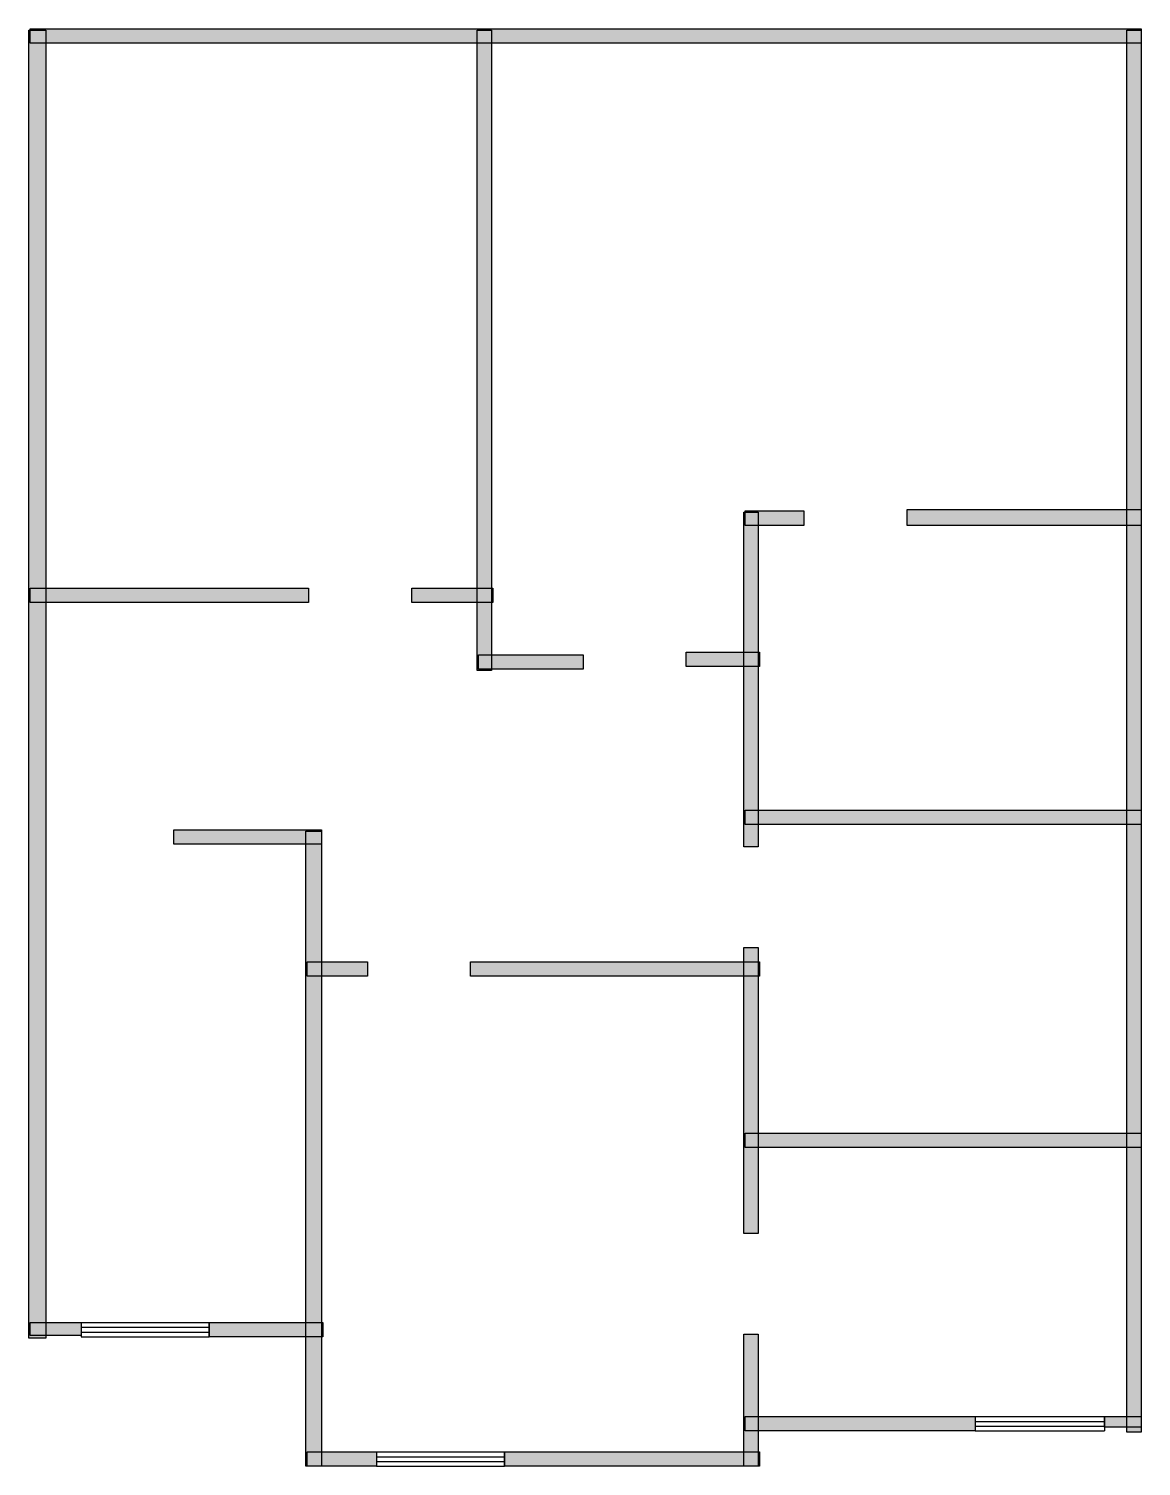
# Model space of a CAD drawing. Header units: millimetres. Extents: x 18 to 7506, y 0 to 9680.
import ezdxf

# ---------------------------------------------------------------- set-up
doc = ezdxf.new("R2010")
doc.units = ezdxf.units.MM
doc.layers.add('WALL', color=7, linetype='Continuous')
doc.layers.add('WINDOW', color=5, linetype='Continuous')

msp = doc.modelspace()

# ---------------------------------------------------------------- hatches: boundary and pattern name
at = {"layer": 'WALL'}
h = msp.add_hatch(color=256, dxfattribs=at)
h.dxf.hatch_style = 1
h.paths.add_polyline_path([(26.4, 9680), (7506.4, 9680), (7506.4, 9583.2), (26.4, 9583.2)])
h = msp.add_hatch(color=256, dxfattribs=at)
h.dxf.hatch_style = 1
h.paths.add_polyline_path([(17.6, 9671.2), (132, 9671.2), (132, 862.4), (17.6, 862.4)])
h = msp.add_hatch(color=256, dxfattribs=at)
h.dxf.hatch_style = 1
h.paths.add_polyline_path([(3036, 9671.2), (3132.8, 9671.2), (3132.8, 5359.2), (3036, 5359.2)])
h = msp.add_hatch(color=256, dxfattribs=at)
h.dxf.hatch_style = 1
h.paths.add_polyline_path([(7409.6, 9671.2), (7506.4, 9671.2), (7506.4, 228.8), (7409.6, 228.8)])
h = msp.add_hatch(color=256, dxfattribs=at)
h.dxf.hatch_style = 1
h.paths.add_polyline_path([(4831.2, 6424), (4928, 6424), (4928, 4171.2), (4831.2, 4171.2)])
h = msp.add_hatch(color=256, dxfattribs=at)
h.dxf.hatch_style = 1
h.paths.add_polyline_path([(4840, 6432.8), (5236, 6432.8), (5236, 6336), (4840, 6336)])
h = msp.add_hatch(color=256, dxfattribs=at)
h.dxf.hatch_style = 1
h.paths.add_polyline_path([(5931.2, 6441.6), (7506.4, 6441.6), (7506.4, 6336), (5931.2, 6336)])
h = msp.add_hatch(color=256, dxfattribs=at)
h.dxf.hatch_style = 1
h.paths.add_polyline_path([(26.4, 5913.6), (1900.8, 5913.6), (1900.8, 5816.8), (26.4, 5816.8)])
h = msp.add_hatch(color=256, dxfattribs=at)
h.dxf.hatch_style = 1
h.paths.add_polyline_path([(2596, 5913.6), (3141.6, 5913.6), (3141.6, 5816.8), (2596, 5816.8)])
h = msp.add_hatch(color=256, dxfattribs=at)
h.dxf.hatch_style = 1
h.paths.add_polyline_path([(3044.8, 5464.8), (3748.8, 5464.8), (3748.8, 5368), (3044.8, 5368)])
h = msp.add_hatch(color=256, dxfattribs=at)
h.dxf.hatch_style = 1
h.paths.add_polyline_path([(4444, 5482.4), (4936.8, 5482.4), (4936.8, 5385.6), (4444, 5385.6)])
h = msp.add_hatch(color=256, dxfattribs=at)
h.dxf.hatch_style = 1
h.paths.add_polyline_path([(4840, 4417.6), (7506.4, 4417.6), (7506.4, 4320.8), (4840, 4320.8)])
h = msp.add_hatch(color=256, dxfattribs=at)
h.dxf.hatch_style = 1
h.paths.add_polyline_path([(994.4, 4285.6), (1988.8, 4285.6), (1988.8, 4188.8), (994.4, 4188.8)])
h = msp.add_hatch(color=256, dxfattribs=at)
h.dxf.hatch_style = 1
h.paths.add_polyline_path([(1883.2, 4276.8), (1988.8, 4276.8), (1988.8, 0), (1883.2, 0)])
h = msp.add_hatch(color=256, dxfattribs=at)
h.dxf.hatch_style = 1
h.paths.add_polyline_path([(4831.2, 3493.6), (4928, 3493.6), (4928, 1566.4), (4831.2, 1566.4)])
h = msp.add_hatch(color=256, dxfattribs=at)
h.dxf.hatch_style = 1
h.paths.add_polyline_path([(1892, 3396.8), (2296.8, 3396.8), (2296.8, 3300), (1892, 3300)])
h = msp.add_hatch(color=256, dxfattribs=at)
h.dxf.hatch_style = 1
h.paths.add_polyline_path([(2992, 3396.8), (4936.8, 3396.8), (4936.8, 3300), (2992, 3300)])
h = msp.add_hatch(color=256, dxfattribs=at)
h.dxf.hatch_style = 1
h.paths.add_polyline_path([(4840, 2244), (7506.4, 2244), (7506.4, 2147.2), (4840, 2147.2)])
h = msp.add_hatch(color=256, dxfattribs=at)
h.dxf.hatch_style = 1
h.paths.add_polyline_path([(26.4, 968), (369.6, 968), (369.6, 880), (26.4, 880)])
h = msp.add_hatch(color=256, dxfattribs=at)
h.dxf.hatch_style = 1
h.paths.add_polyline_path([(1232, 968), (1997.6, 968), (1997.6, 871.2), (1232, 871.2)])
h = msp.add_hatch(color=256, dxfattribs=at)
h.dxf.hatch_style = 1
h.paths.add_polyline_path([(4831.2, 888.8), (4928, 888.8), (4928, 0), (4831.2, 0)])
h = msp.add_hatch(color=256, dxfattribs=at)
h.dxf.hatch_style = 1
h.paths.add_polyline_path([(4840, 334.4), (6388.8, 334.4), (6388.8, 237.6), (4840, 237.6)])
h = msp.add_hatch(color=256, dxfattribs=at)
h.dxf.hatch_style = 1
h.paths.add_polyline_path([(7260, 334.4), (7506.4, 334.4), (7506.4, 264), (7260, 264)])
h = msp.add_hatch(color=256, dxfattribs=at)
h.dxf.hatch_style = 1
h.paths.add_polyline_path([(1892, 96.8), (2358.4, 96.8), (2358.4, 0), (1892, 0)])
h = msp.add_hatch(color=256, dxfattribs=at)
h.dxf.hatch_style = 1
h.paths.add_polyline_path([(3220.8, 96.8), (4936.8, 96.8), (4936.8, 0), (3220.8, 0)])

# ---------------------------------------------------------------- linework, layer by layer
for points in [[(26.4, 9680), (7506.4, 9680), (7506.4, 9583.2), (26.4, 9583.2)], [(17.6, 9671.2), (132, 9671.2), (132, 862.4), (17.6, 862.4)], [(3036, 9671.2), (3132.8, 9671.2), (3132.8, 5359.2), (3036, 5359.2)], [(7409.6, 9671.2), (7506.4, 9671.2), (7506.4, 228.8), (7409.6, 228.8)], [(4831.2, 6424), (4928, 6424), (4928, 4171.2), (4831.2, 4171.2)], [(4840, 6432.8), (5236, 6432.8), (5236, 6336), (4840, 6336)], [(5931.2, 6441.6), (7506.4, 6441.6), (7506.4, 6336), (5931.2, 6336)], [(26.4, 5913.6), (1900.8, 5913.6), (1900.8, 5816.8), (26.4, 5816.8)], [(2596, 5913.6), (3141.6, 5913.6), (3141.6, 5816.8), (2596, 5816.8)], [(3044.8, 5464.8), (3748.8, 5464.8), (3748.8, 5368), (3044.8, 5368)], [(4444, 5482.4), (4936.8, 5482.4), (4936.8, 5385.6), (4444, 5385.6)], [(4840, 4417.6), (7506.4, 4417.6), (7506.4, 4320.8), (4840, 4320.8)], [(994.4, 4285.6), (1988.8, 4285.6), (1988.8, 4188.8), (994.4, 4188.8)], [(1883.2, 4276.8), (1988.8, 4276.8), (1988.8, 0), (1883.2, 0)], [(4831.2, 3493.6), (4928, 3493.6), (4928, 1566.4), (4831.2, 1566.4)], [(1892, 3396.8), (2296.8, 3396.8), (2296.8, 3300), (1892, 3300)], [(2992, 3396.8), (4936.8, 3396.8), (4936.8, 3300), (2992, 3300)], [(4840, 2244), (7506.4, 2244), (7506.4, 2147.2), (4840, 2147.2)], [(26.4, 968), (369.6, 968), (369.6, 880), (26.4, 880)], [(1232, 968), (1997.6, 968), (1997.6, 871.2), (1232, 871.2)], [(4831.2, 888.8), (4928, 888.8), (4928, 0), (4831.2, 0)], [(4840, 334.4), (6388.8, 334.4), (6388.8, 237.6), (4840, 237.6)], [(7260, 334.4), (7506.4, 334.4), (7506.4, 264), (7260, 264)], [(1892, 96.8), (2358.4, 96.8), (2358.4, 0), (1892, 0)], [(3220.8, 96.8), (4936.8, 96.8), (4936.8, 0), (3220.8, 0)]]:
    msp.add_lwpolyline(points, close=True, dxfattribs=at)
at = {"layer": 'WINDOW'}
for p, q in [((369.6, 968), (1232, 968)), ((369.6, 968), (369.6, 871.2)), ((1232, 968), (1232, 871.2)), ((369.6, 935.7), (1232, 935.7)), ((369.6, 903.5), (1232, 903.5)), ((369.6, 871.2), (1232, 871.2)), ((6388.8, 334.4), (7260, 334.4)), ((6388.8, 334.4), (6388.8, 237.6)), ((6388.8, 302.1), (7260, 302.1)), ((7260, 334.4), (7260, 237.6)), ((6388.8, 269.9), (7260, 269.9)), ((6388.8, 237.6), (7260, 237.6)), ((2358.4, 96.8), (3220.8, 96.8)), ((2358.4, 96.8), (2358.4, 0)), ((3220.8, 96.8), (3220.8, 0)), ((2358.4, 64.5), (3220.8, 64.5)), ((2358.4, 32.3), (3220.8, 32.3)), ((2358.4, 0), (3220.8, 0))]:
    msp.add_line(p, q, dxfattribs=at)

doc.saveas('drawing.dxf')
